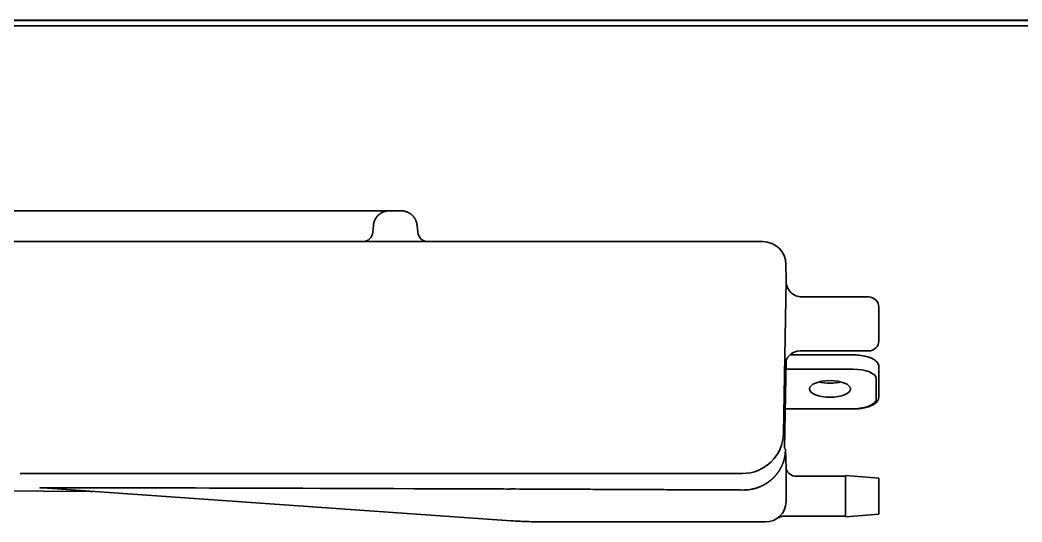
# Model space of a CAD drawing. Extents: x 5987 to 10491, y -672 to 3388.
# Drawn here: x 7641.7 to 7836.5, y 1274.3 to 1371.9 of the extents above; entities that cross this region are included whole.
import ezdxf

# ---------------------------------------------------------------- set-up
doc = ezdxf.new("R2010")
doc.units = 0
doc.header["$LTSCALE"] = 5
doc.layers.add('1', color=7, linetype='CONTINUOUS', true_color=0xffffff)

msp = doc.modelspace()

# ---------------------------------------------------------------- linework, layer by layer
at = {"layer": '1', "color": 7, "linetype": 'Continuous', "lineweight": 35}
for p, q in [((7252.67, 1371.83), (7798.37, 1371.83)), ((7255.34, 1371.93), (8068.41, 1371.93)), ((7826.37, 1371.83), (7798.37, 1371.83)), ((7827.37, 1371.83), (7826.37, 1371.83)), ((7827.37, 1371.83), (8071.67, 1371.83)), ((7829.37, 1371.93), (7829.37, 1371.83)), ((7252.67, 1370.83), (8071.67, 1370.83)), ((7581.67, 1334.83), (7700.46, 1334.83)), ((7700.46, 1334.83), (7713.51, 1334.83)), ((7713.52, 1334.83), (7715.83, 1334.83)), ((7710.31, 1330.65), (7710.43, 1332)), ((7718.92, 1332), (7719.04, 1330.65)), ((7635.05, 1328.83), (7656.3, 1328.83)), ((7657.29, 1328.83), (7679.16, 1328.83)), ((7679.16, 1328.83), (7680.58, 1328.83)), ((7680.58, 1328.83), (7759.48, 1328.83)), ((7759.48, 1328.83), (7760.92, 1328.83)), ((7760.92, 1328.83), (7767.3, 1328.83)), ((7767.3, 1328.83), (7769.9, 1328.83)), ((7769.9, 1328.83), (7782.05, 1328.83)), ((7782.05, 1328.83), (7786.12, 1328.83)), ((7790.62, 1324.4), (7790.67, 1321.43)), ((7790.67, 1321.43), (7790.15, 1291.61)), ((7806.67, 1318.08), (7793.67, 1318.08)), ((7808.67, 1316.08), (7808.67, 1309.58)), ((7803.67, 1306.81), (7791.38, 1306.81)), ((7793.38, 1307.58), (7806.67, 1307.58)), ((7790.36, 1288.66), (7790.66, 1305.84)), ((7803.67, 1304.03), (7790.63, 1304.03)), ((7808.67, 1304.5), (7808.67, 1302.67)), ((7808.17, 1298.17), (7808.17, 1302.21)), ((7808.67, 1302.67), (7808.67, 1298.62)), ((7790.49, 1296.35), (7803.67, 1296.35)), ((7790.49, 1296.3), (7803.67, 1296.3)), ((7790.36, 1288.66), (7790.53, 1288.49)), ((7790.53, 1288.49), (7790.67, 1284.59)), ((7659.49, 1283.75), (7649.65, 1283.75)), ((7680.13, 1283.75), (7659.49, 1283.75)), ((7680.65, 1283.75), (7680.13, 1283.75)), ((7759.45, 1283.75), (7680.65, 1283.75)), ((7759.96, 1283.75), (7759.45, 1283.75)), ((7766.31, 1283.75), (7759.96, 1283.75)), ((7766.31, 1283.75), (7768.88, 1283.75)), ((7780.67, 1283.75), (7768.88, 1283.75)), ((7782.15, 1283.75), (7780.67, 1283.75)), ((7802.17, 1275.33), (7802.17, 1283.33)), ((7808.67, 1282.83), (7802.17, 1283.33)), ((7802.17, 1283.23), (7792.57, 1283.23)), ((7808.67, 1282.83), (7808.67, 1275.83)), ((7631.28, 1280.38), (7655.36, 1280.27)), ((7737.19, 1274.57), (7646.15, 1280.94)), ((7790.65, 1278.26), (7790.67, 1279.33)), ((7802.17, 1275.33), (7808.67, 1275.83)), ((7785.34, 1274.33), (7744.16, 1274.33)), ((7786.34, 1274.33), (7785.34, 1274.33)), ((7786.35, 1274.33), (7786.34, 1274.33)), ((7786.34, 1274.33), (7786.34, 1274.33)), ((7786.57, 1274.33), (7786.45, 1274.33)), ((7786.65, 1274.33), (7786.57, 1274.33)), ((7790.12, 1275.43), (7802.17, 1275.43))]:
    msp.add_line(p, q, dxfattribs=at)
for centre, radius, start, end in [((7708.32, 1330.83), 2, 270, 355), ((7721.03, 1330.83), 2, 185, 270), ((7786.12, 1324.33), 4.5, 1, 90), ((7793.67, 1321.08), 3, 179, 270.3008), ((7806.67, 1316.08), 2, 0, 90), ((7806.67, 1309.58), 2, 270, 0), ((7793.38, 1304.58), 3, 89.968, 179), ((7782.15, 1291.75), 8, 270, 359), ((7792.57, 1285.23), 2, 198.4337, 270.8292), ((7786.65, 1278.33), 4, 270, 359)]:
    msp.add_arc(centre, radius, start, end, dxfattribs=at)
for centre, major_axis, ratio, start_param, end_param in [((7803.67, 1302.21), (4.5, 0), 0.404243, 0, 1.570796), ((7799.17, 1302.93), (4, 0), 0.404243, 4.154656, 4.712387), ((7799.17, 1302.93), (4, 0), 0.404243, 4.712387, 5.270118), ((7803.67, 1298.17), (4.5, 0), 0.404243, 4.712389, 6.283185), ((7829.1, 1280.15), (-183.5, 0.8), 0.001141, 6.093543, 6.300602), ((7645.59, 1272.96), (-0.56, -7.98), 0.966183, 3.141593, 3.209326), ((7829.1, 1280.15), (-183.5, 0.8), 0.001141, 5.255423, 6.093543), ((7829.1, 1280.15), (-183.5, 0.8), 0.001141, 5.237567, 5.255423), ((7743.69, 1277.53), (-182.53, 0.8), 0.017452, 4.709676, 4.748602)]:
    msp.add_ellipse(centre, major_axis=major_axis, ratio=ratio, start_param=start_param, end_param=end_param, dxfattribs=at)
msp.add_ellipse((7799.17, 1300.19), major_axis=(-4, 0), ratio=0.404243, dxfattribs=at)
for points, knots in [([(7710.43, 1332), (7710.43, 1332.01), (7710.43, 1332.02), (7710.43, 1332.05), (7710.43, 1332.08), (7710.44, 1332.11), (7710.44, 1332.14), (7710.44, 1332.16), (7710.45, 1332.19), (7710.45, 1332.22), (7710.46, 1332.25), (7710.46, 1332.27), (7710.47, 1332.3), (7710.47, 1332.33), (7710.48, 1332.35), (7710.48, 1332.38), (7710.49, 1332.4), (7710.49, 1332.43), (7710.5, 1332.46), (7710.51, 1332.48), (7710.51, 1332.51), (7710.52, 1332.53), (7710.53, 1332.56), (7710.53, 1332.58), (7710.54, 1332.61), (7710.55, 1332.63), (7710.56, 1332.65), (7710.56, 1332.68), (7710.57, 1332.7), (7710.58, 1332.73), (7710.59, 1332.75), (7710.6, 1332.77), (7710.6, 1332.79), (7710.61, 1332.82), (7710.62, 1332.84), (7710.63, 1332.86), (7710.64, 1332.89), (7710.65, 1332.91), (7710.66, 1332.93), (7710.67, 1332.95), (7710.68, 1332.97), (7710.68, 1332.99), (7710.69, 1333.02), (7710.7, 1333.04), (7710.71, 1333.06), (7710.72, 1333.08), (7710.73, 1333.1), (7710.74, 1333.12), (7710.75, 1333.14), (7710.76, 1333.16), (7710.77, 1333.18), (7710.78, 1333.2), (7710.8, 1333.22), (7710.81, 1333.24), (7710.82, 1333.25), (7710.83, 1333.27), (7710.84, 1333.29), (7710.85, 1333.31), (7710.86, 1333.33), (7710.87, 1333.35), (7710.88, 1333.36), (7710.89, 1333.38), (7710.9, 1333.4), (7710.91, 1333.42), (7710.93, 1333.43), (7710.94, 1333.45), (7710.95, 1333.47), (7710.96, 1333.48), (7710.97, 1333.5), (7710.98, 1333.52), (7710.99, 1333.53), (7711.01, 1333.55), (7711.02, 1333.56), (7711.03, 1333.58), (7711.04, 1333.59), (7711.05, 1333.61), (7711.06, 1333.62), (7711.07, 1333.64), (7711.09, 1333.65), (7711.1, 1333.67), (7711.11, 1333.68), (7711.12, 1333.7), (7711.13, 1333.71), (7711.14, 1333.72), (7711.15, 1333.74), (7711.17, 1333.75), (7711.18, 1333.76), (7711.19, 1333.78), (7711.2, 1333.79), (7711.21, 1333.8), (7711.22, 1333.82), (7711.24, 1333.83), (7711.25, 1333.84), (7711.26, 1333.85), (7711.27, 1333.86), (7711.28, 1333.88), (7711.29, 1333.89), (7711.3, 1333.9), (7711.31, 1333.91), (7711.33, 1333.92), (7711.34, 1333.93), (7711.35, 1333.94), (7711.36, 1333.96), (7711.37, 1333.97), (7711.38, 1333.98), (7711.39, 1333.99), (7711.4, 1334), (7711.41, 1334.01), (7711.44, 1334.03), (7711.47, 1334.06), (7711.52, 1334.1), (7711.56, 1334.14), (7711.61, 1334.17), (7711.66, 1334.21), (7711.71, 1334.24), (7711.75, 1334.28), (7711.8, 1334.31), (7711.85, 1334.34), (7711.9, 1334.38), (7711.95, 1334.41), (7712.01, 1334.43), (7712.06, 1334.46), (7712.11, 1334.49), (7712.16, 1334.52), (7712.21, 1334.54), (7712.27, 1334.56), (7712.32, 1334.59), (7712.37, 1334.61), (7712.43, 1334.63), (7712.48, 1334.65), (7712.53, 1334.67), (7712.59, 1334.69), (7712.64, 1334.7), (7712.7, 1334.72), (7712.75, 1334.73), (7712.81, 1334.74), (7712.86, 1334.76), (7712.92, 1334.77), (7712.97, 1334.78), (7713.03, 1334.79), (7713.08, 1334.8), (7713.13, 1334.8), (7713.19, 1334.81), (7713.24, 1334.81), (7713.3, 1334.82), (7713.35, 1334.82), (7713.41, 1334.82), (7713.46, 1334.83), (7713.5, 1334.83), (7713.52, 1334.83)], [0, 0, 0, 0, 0.006178, 0.012328, 0.01845, 0.024544, 0.03061, 0.036648, 0.042657, 0.048639, 0.054592, 0.060517, 0.066414, 0.072283, 0.078124, 0.083937, 0.089722, 0.095478, 0.101206, 0.106907, 0.112579, 0.118223, 0.123839, 0.129427, 0.134986, 0.140518, 0.146021, 0.151496, 0.156944, 0.162363, 0.167754, 0.173117, 0.178451, 0.183758, 0.189036, 0.194287, 0.199509, 0.204703, 0.209869, 0.215007, 0.220117, 0.225198, 0.230252, 0.235277, 0.240275, 0.245244, 0.250185, 0.255098, 0.259983, 0.26484, 0.269668, 0.274469, 0.279241, 0.283985, 0.288701, 0.293389, 0.298049, 0.302681, 0.307285, 0.31186, 0.316408, 0.320927, 0.325418, 0.329881, 0.334316, 0.338723, 0.343102, 0.347452, 0.351775, 0.356069, 0.360335, 0.364574, 0.368784, 0.372966, 0.377119, 0.381245, 0.385343, 0.389412, 0.393453, 0.397466, 0.401452, 0.405409, 0.409337, 0.413238, 0.417111, 0.420955, 0.424772, 0.42856, 0.43232, 0.436052, 0.439756, 0.443432, 0.447079, 0.450699, 0.45429, 0.457854, 0.461389, 0.464896, 0.468375, 0.471826, 0.475249, 0.478643, 0.48201, 0.485348, 0.488659, 0.491941, 0.495195, 0.498421, 0.501619, 0.514817, 0.527978, 0.541102, 0.554187, 0.567234, 0.580243, 0.593214, 0.606147, 0.619043, 0.6319, 0.64472, 0.657501, 0.670245, 0.682951, 0.695618, 0.708248, 0.72084, 0.733394, 0.745911, 0.758389, 0.770829, 0.783232, 0.795596, 0.807923, 0.820212, 0.832463, 0.844676, 0.856851, 0.868988, 0.881088, 0.893149, 0.905173, 0.917159, 0.929107, 0.941017, 0.952889, 0.964724, 0.97652, 0.988279, 1, 1, 1, 1]), ([(7715.83, 1334.83), (7715.85, 1334.83), (7715.88, 1334.83), (7715.94, 1334.82), (7715.99, 1334.82), (7716.05, 1334.82), (7716.1, 1334.81), (7716.15, 1334.81), (7716.21, 1334.8), (7716.26, 1334.8), (7716.31, 1334.79), (7716.37, 1334.78), (7716.42, 1334.77), (7716.48, 1334.76), (7716.53, 1334.75), (7716.58, 1334.73), (7716.63, 1334.72), (7716.69, 1334.71), (7716.74, 1334.69), (7716.79, 1334.67), (7716.84, 1334.66), (7716.89, 1334.64), (7716.94, 1334.62), (7716.99, 1334.6), (7717.04, 1334.58), (7717.09, 1334.56), (7717.14, 1334.54), (7717.19, 1334.51), (7717.24, 1334.49), (7717.29, 1334.46), (7717.34, 1334.44), (7717.38, 1334.41), (7717.43, 1334.38), (7717.48, 1334.35), (7717.52, 1334.32), (7717.57, 1334.29), (7717.61, 1334.26), (7717.66, 1334.23), (7717.7, 1334.2), (7717.74, 1334.17), (7717.79, 1334.13), (7717.83, 1334.1), (7717.87, 1334.06), (7717.92, 1334.02), (7717.96, 1333.98), (7718, 1333.94), (7718.04, 1333.91), (7718.08, 1333.87), (7718.11, 1333.83), (7718.15, 1333.79), (7718.18, 1333.75), (7718.22, 1333.7), (7718.25, 1333.66), (7718.28, 1333.62), (7718.31, 1333.58), (7718.35, 1333.54), (7718.37, 1333.5), (7718.4, 1333.46), (7718.43, 1333.42), (7718.46, 1333.38), (7718.48, 1333.34), (7718.5, 1333.3), (7718.53, 1333.26), (7718.55, 1333.22), (7718.57, 1333.18), (7718.59, 1333.14), (7718.61, 1333.1), (7718.63, 1333.06), (7718.65, 1333.02), (7718.67, 1332.98), (7718.68, 1332.94), (7718.7, 1332.9), (7718.72, 1332.86), (7718.73, 1332.83), (7718.74, 1332.79), (7718.76, 1332.75), (7718.77, 1332.71), (7718.78, 1332.68), (7718.79, 1332.64), (7718.8, 1332.61), (7718.81, 1332.57), (7718.82, 1332.54), (7718.83, 1332.5), (7718.84, 1332.47), (7718.85, 1332.44), (7718.86, 1332.4), (7718.86, 1332.37), (7718.87, 1332.34), (7718.88, 1332.31), (7718.88, 1332.28), (7718.89, 1332.25), (7718.89, 1332.22), (7718.9, 1332.19), (7718.9, 1332.16), (7718.91, 1332.13), (7718.91, 1332.1), (7718.91, 1332.08), (7718.92, 1332.05), (7718.92, 1332.02), (7718.92, 1332), (7718.92, 1332)], [0, 0, 0, 0, 0.011799, 0.023598, 0.035396, 0.047195, 0.058994, 0.070793, 0.082592, 0.094391, 0.10619, 0.117989, 0.129789, 0.141588, 0.153387, 0.165186, 0.176986, 0.188785, 0.200585, 0.212384, 0.224184, 0.235984, 0.247783, 0.259583, 0.271383, 0.283183, 0.294983, 0.306784, 0.318584, 0.330384, 0.342185, 0.353985, 0.365786, 0.377587, 0.389388, 0.401189, 0.41299, 0.424791, 0.436592, 0.448394, 0.460195, 0.471997, 0.484606, 0.497091, 0.509454, 0.521694, 0.53381, 0.545804, 0.557675, 0.569423, 0.581047, 0.592549, 0.603928, 0.615183, 0.626316, 0.637326, 0.648213, 0.658976, 0.669617, 0.680135, 0.69053, 0.700802, 0.71095, 0.720976, 0.730879, 0.740659, 0.750316, 0.759849, 0.76926, 0.778548, 0.787713, 0.796755, 0.805674, 0.81447, 0.823143, 0.831693, 0.84012, 0.848424, 0.856605, 0.864663, 0.872598, 0.88041, 0.888099, 0.895665, 0.903108, 0.910428, 0.917626, 0.9247, 0.931651, 0.938479, 0.945185, 0.951767, 0.958227, 0.964563, 0.970777, 0.976867, 0.982835, 0.988679, 0.994401, 1, 1, 1, 1]), ([(7656.3, 1328.83), (7656.31, 1328.83), (7656.32, 1328.83), (7656.34, 1328.83), (7656.36, 1328.83), (7656.4, 1328.83), (7656.46, 1328.83), (7656.53, 1328.83), (7656.59, 1328.83), (7656.61, 1328.83), (7656.65, 1328.83), (7656.69, 1328.83), (7656.74, 1328.83), (7656.78, 1328.83), (7656.81, 1328.83), (7656.88, 1328.83), (7656.97, 1328.83), (7657.08, 1328.83), (7657.18, 1328.83), (7657.24, 1328.83), (7657.29, 1328.83)], [0, 0, 0, 0, 0.0625, 0.0625, 0.125, 0.125, 0.25, 0.375, 0.375, 0.4375, 0.4375, 0.5, 0.5625, 0.5625, 0.625, 0.625, 0.75, 0.875, 0.875, 1, 1, 1, 1]), ([(7808.67, 1304.5), (7808.67, 1304.67), (7808.59, 1305.06), (7808.17, 1305.63), (7807.38, 1306.14), (7806.25, 1306.54), (7804.95, 1306.77), (7804.07, 1306.81), (7803.67, 1306.81)], [0, 0, 0, 0, 0.109797, 0.271731, 0.44945, 0.648429, 0.845644, 1, 1, 1, 1]), ([(7806.15, 1296.61), (7806.48, 1296.68), (7807.2, 1296.9), (7808.02, 1297.36), (7808.56, 1297.97), (7808.66, 1298.41), (7808.67, 1298.62)], [0, 0, 0, 0, 0.223926, 0.530972, 0.795759, 1, 1, 1, 1]), ([(7803.67, 1296.3), (7803.93, 1296.3), (7804.67, 1296.33), (7805.55, 1296.42), (7806.05, 1296.58), (7806.15, 1296.61)], [0, 0, 0, 0, 0.292872, 0.855171, 1, 1, 1, 1]), ([(7788.57, 1283.34), (7788.58, 1283.35), (7788.61, 1283.39), (7788.66, 1283.45), (7788.71, 1283.5), (7788.75, 1283.56), (7788.8, 1283.61), (7788.85, 1283.67), (7788.89, 1283.73), (7788.94, 1283.79), (7788.98, 1283.85), (7789.03, 1283.91), (7789.07, 1283.98), (7789.12, 1284.04), (7789.16, 1284.1), (7789.21, 1284.17), (7789.25, 1284.23), (7789.29, 1284.3), (7789.34, 1284.37), (7789.38, 1284.43), (7789.42, 1284.5), (7789.46, 1284.57), (7789.5, 1284.64), (7789.54, 1284.71), (7789.58, 1284.79), (7789.62, 1284.86), (7789.66, 1284.93), (7789.7, 1285.01), (7789.73, 1285.08), (7789.77, 1285.16), (7789.81, 1285.24), (7789.84, 1285.31), (7789.88, 1285.39), (7789.91, 1285.47), (7789.94, 1285.55), (7789.98, 1285.63), (7790, 1285.69), (7790.02, 1285.74), (7790.03, 1285.76), (7790.03, 1285.78), (7790.04, 1285.8), (7790.05, 1285.82), (7790.06, 1285.85), (7790.07, 1285.87), (7790.08, 1285.89), (7790.08, 1285.92), (7790.09, 1285.94), (7790.1, 1285.97), (7790.11, 1285.99), (7790.12, 1286.02), (7790.13, 1286.04), (7790.13, 1286.07), (7790.14, 1286.1), (7790.15, 1286.12), (7790.16, 1286.15), (7790.17, 1286.18), (7790.18, 1286.2), (7790.19, 1286.23), (7790.19, 1286.26), (7790.2, 1286.29), (7790.21, 1286.32), (7790.22, 1286.34), (7790.23, 1286.37), (7790.24, 1286.4), (7790.24, 1286.43), (7790.25, 1286.46), (7790.26, 1286.49), (7790.27, 1286.52), (7790.28, 1286.56), (7790.28, 1286.59), (7790.29, 1286.62), (7790.3, 1286.65), (7790.31, 1286.68), (7790.32, 1286.72), (7790.32, 1286.75), (7790.33, 1286.78), (7790.34, 1286.82), (7790.35, 1286.85), (7790.35, 1286.89), (7790.36, 1286.92), (7790.37, 1286.96), (7790.37, 1286.99), (7790.38, 1287.03), (7790.39, 1287.06), (7790.39, 1287.1), (7790.4, 1287.14), (7790.41, 1287.17), (7790.41, 1287.21), (7790.42, 1287.25), (7790.43, 1287.29), (7790.43, 1287.32), (7790.44, 1287.36), (7790.44, 1287.4), (7790.45, 1287.44), (7790.45, 1287.48), (7790.46, 1287.52), (7790.46, 1287.56), (7790.47, 1287.6), (7790.47, 1287.64), (7790.48, 1287.68), (7790.48, 1287.73), (7790.48, 1287.77), (7790.49, 1287.81), (7790.49, 1287.85), (7790.49, 1287.89), (7790.5, 1287.94), (7790.5, 1287.98), (7790.5, 1288.03), (7790.5, 1288.07), (7790.51, 1288.11), (7790.51, 1288.16), (7790.51, 1288.19), (7790.51, 1288.2)], [0, 0, 0, 0, 0.011513, 0.023178, 0.034994, 0.046963, 0.059084, 0.071357, 0.083784, 0.096363, 0.109095, 0.12198, 0.13502, 0.148212, 0.161559, 0.17506, 0.188714, 0.202523, 0.216487, 0.230605, 0.244878, 0.259306, 0.273889, 0.288627, 0.30352, 0.318569, 0.333773, 0.349133, 0.364649, 0.38032, 0.396148, 0.412131, 0.428271, 0.444566, 0.461018, 0.477627, 0.494392, 0.498788, 0.503247, 0.50777, 0.512356, 0.517005, 0.521718, 0.526494, 0.531333, 0.536236, 0.541202, 0.546232, 0.551325, 0.556481, 0.561701, 0.566984, 0.572331, 0.57774, 0.583214, 0.58875, 0.59435, 0.600014, 0.605741, 0.611531, 0.617385, 0.623302, 0.629282, 0.635326, 0.641433, 0.647604, 0.653838, 0.660135, 0.666496, 0.67292, 0.679408, 0.685959, 0.692573, 0.699251, 0.705992, 0.712797, 0.719665, 0.726597, 0.733591, 0.74065, 0.747771, 0.754957, 0.762205, 0.769517, 0.776892, 0.784331, 0.791833, 0.799399, 0.807028, 0.814721, 0.822476, 0.830296, 0.838178, 0.846125, 0.854134, 0.862207, 0.870343, 0.878543, 0.886807, 0.895133, 0.903523, 0.911977, 0.920494, 0.929074, 0.937718, 0.946425, 0.955196, 0.96403, 0.972927, 0.981888, 0.990912, 1, 1, 1, 1]), ([(7649.65, 1283.74), (7649.33, 1283.74), (7648.67, 1283.74), (7648.01, 1283.74), (7647.52, 1283.74), (7647.35, 1283.74), (7647.02, 1283.74), (7646.85, 1283.74), (7646.36, 1283.74), (7646.03, 1283.74), (7645.04, 1283.74), (7644.38, 1283.74), (7643.39, 1283.74), (7643.06, 1283.74), (7642.4, 1283.74), (7642.08, 1283.74), (7641.75, 1283.74)], [0, 0, 0, 0, 0.125, 0.25, 0.25, 0.3125, 0.3125, 0.375, 0.375, 0.5, 0.5, 0.75, 0.75, 0.875, 0.875, 1, 1, 1, 1]), ([(7786.34, 1281.55), (7786.35, 1281.56), (7786.37, 1281.57), (7786.41, 1281.59), (7786.44, 1281.61), (7786.47, 1281.63), (7786.5, 1281.65), (7786.53, 1281.66), (7786.57, 1281.68), (7786.6, 1281.7), (7786.63, 1281.72), (7786.66, 1281.74), (7786.69, 1281.76), (7786.72, 1281.78), (7786.75, 1281.8), (7786.78, 1281.82), (7786.81, 1281.84), (7786.84, 1281.85), (7786.88, 1281.87), (7786.91, 1281.89), (7786.93, 1281.91), (7786.96, 1281.93), (7786.99, 1281.95), (7787.02, 1281.97), (7787.05, 1281.99), (7787.08, 1282.01), (7787.11, 1282.03), (7787.14, 1282.05), (7787.17, 1282.07), (7787.2, 1282.09), (7787.22, 1282.11), (7787.25, 1282.14), (7787.28, 1282.16), (7787.31, 1282.18), (7787.34, 1282.2), (7787.36, 1282.22), (7787.39, 1282.24), (7787.42, 1282.26), (7787.45, 1282.28), (7787.47, 1282.3), (7787.5, 1282.32), (7787.53, 1282.34), (7787.55, 1282.37), (7787.58, 1282.39), (7787.6, 1282.41), (7787.63, 1282.43), (7787.66, 1282.45), (7787.68, 1282.47), (7787.71, 1282.49), (7787.73, 1282.52), (7787.76, 1282.54), (7787.78, 1282.56), (7787.81, 1282.58), (7787.83, 1282.6), (7787.86, 1282.62), (7787.88, 1282.65), (7787.91, 1282.67), (7787.93, 1282.69), (7787.95, 1282.71), (7787.98, 1282.73), (7788, 1282.76), (7788.03, 1282.78), (7788.05, 1282.8), (7788.07, 1282.82), (7788.09, 1282.84), (7788.12, 1282.87), (7788.14, 1282.89), (7788.16, 1282.91), (7788.19, 1282.93), (7788.21, 1282.95), (7788.23, 1282.98), (7788.25, 1283), (7788.27, 1283.02), (7788.3, 1283.04), (7788.32, 1283.07), (7788.34, 1283.09), (7788.36, 1283.11), (7788.38, 1283.13), (7788.4, 1283.16), (7788.42, 1283.18), (7788.44, 1283.2), (7788.47, 1283.22), (7788.49, 1283.25), (7788.51, 1283.27), (7788.53, 1283.29), (7788.55, 1283.31), (7788.56, 1283.33), (7788.57, 1283.34)], [0, 0, 0, 0, 0.010767, 0.021553, 0.032348, 0.043154, 0.053969, 0.064796, 0.075635, 0.086486, 0.09735, 0.108227, 0.119118, 0.130024, 0.140945, 0.151882, 0.162835, 0.173805, 0.184792, 0.195797, 0.206821, 0.217864, 0.228926, 0.240008, 0.251111, 0.262236, 0.273382, 0.28455, 0.295741, 0.306956, 0.318194, 0.329457, 0.340744, 0.352057, 0.363396, 0.374761, 0.386153, 0.397572, 0.40902, 0.420495, 0.432, 0.443534, 0.455097, 0.466691, 0.478316, 0.489972, 0.50166, 0.513379, 0.525132, 0.536917, 0.548736, 0.560589, 0.572476, 0.584398, 0.596356, 0.608349, 0.620378, 0.632444, 0.644546, 0.656686, 0.668864, 0.68108, 0.693335, 0.705628, 0.717961, 0.730334, 0.742746, 0.7552, 0.767694, 0.78023, 0.792807, 0.805426, 0.818088, 0.830792, 0.84354, 0.856331, 0.869166, 0.882045, 0.894969, 0.907937, 0.920951, 0.93401, 0.947115, 0.960266, 0.973464, 0.986708, 1, 1, 1, 1]), ([(7790.67, 1284.59), (7790.67, 1284.58), (7790.67, 1284.55), (7790.67, 1284.51), (7790.67, 1284.47), (7790.67, 1284.43), (7790.67, 1284.39), (7790.67, 1284.34), (7790.67, 1284.3), (7790.67, 1284.26), (7790.67, 1284.23), (7790.67, 1284.19), (7790.67, 1284.15), (7790.67, 1284.11), (7790.67, 1284.07), (7790.67, 1284.03), (7790.67, 1283.99), (7790.67, 1283.95), (7790.67, 1283.92), (7790.67, 1283.88), (7790.67, 1283.84), (7790.67, 1283.81), (7790.67, 1283.77), (7790.67, 1283.73), (7790.67, 1283.7), (7790.67, 1283.66), (7790.67, 1283.62), (7790.67, 1283.59), (7790.67, 1283.55), (7790.67, 1283.52), (7790.67, 1283.48), (7790.67, 1283.45), (7790.67, 1283.42), (7790.67, 1283.38), (7790.67, 1283.35), (7790.67, 1283.31), (7790.67, 1283.28), (7790.67, 1283.25), (7790.67, 1283.22), (7790.67, 1283.18), (7790.67, 1283.15), (7790.67, 1283.12), (7790.67, 1283.09), (7790.67, 1283.05), (7790.67, 1283.02), (7790.67, 1282.99), (7790.67, 1282.96), (7790.67, 1282.93), (7790.67, 1282.9), (7790.67, 1282.87), (7790.67, 1282.84), (7790.67, 1282.81), (7790.67, 1282.78), (7790.67, 1282.75), (7790.67, 1282.72), (7790.67, 1282.69), (7790.67, 1282.67), (7790.67, 1282.64), (7790.67, 1282.61), (7790.67, 1282.58), (7790.67, 1282.55), (7790.67, 1282.53), (7790.67, 1282.5), (7790.67, 1282.47), (7790.67, 1282.45), (7790.67, 1282.42), (7790.67, 1282.4), (7790.67, 1282.3), (7790.67, 1282.14), (7790.67, 1281.93), (7790.67, 1281.73), (7790.67, 1281.53), (7790.67, 1281.34), (7790.67, 1281.17), (7790.67, 1281), (7790.67, 1280.84), (7790.67, 1280.73), (7790.67, 1280.65), (7790.67, 1280.6), (7790.67, 1280.56), (7790.67, 1280.51), (7790.67, 1280.47), (7790.67, 1280.43), (7790.67, 1280.38), (7790.67, 1280.34), (7790.67, 1280.3), (7790.67, 1280.26), (7790.67, 1280.22), (7790.67, 1280.19), (7790.67, 1280.15), (7790.67, 1280.11), (7790.67, 1280.08), (7790.67, 1280.04), (7790.67, 1280.01), (7790.67, 1279.98), (7790.67, 1279.94), (7790.67, 1279.91), (7790.67, 1279.88), (7790.67, 1279.85), (7790.67, 1279.82), (7790.67, 1279.8), (7790.67, 1279.77), (7790.67, 1279.74), (7790.67, 1279.72), (7790.67, 1279.69), (7790.67, 1279.67), (7790.67, 1279.65), (7790.67, 1279.62), (7790.67, 1279.6), (7790.67, 1279.58), (7790.67, 1279.56), (7790.67, 1279.54), (7790.67, 1279.52), (7790.67, 1279.51), (7790.67, 1279.49), (7790.67, 1279.47), (7790.67, 1279.46), (7790.67, 1279.44), (7790.67, 1279.43), (7790.67, 1279.42), (7790.67, 1279.41), (7790.67, 1279.39), (7790.67, 1279.38), (7790.67, 1279.38), (7790.67, 1279.37), (7790.67, 1279.36), (7790.67, 1279.35), (7790.67, 1279.35), (7790.67, 1279.34), (7790.67, 1279.34), (7790.67, 1279.33), (7790.67, 1279.33), (7790.67, 1279.33), (7790.67, 1279.33), (7790.67, 1279.33), (7790.67, 1279.33)], [0, 0, 0, 0, 0.004535, 0.009052, 0.013554, 0.018038, 0.022506, 0.026957, 0.031391, 0.035808, 0.040209, 0.044593, 0.04896, 0.05331, 0.057644, 0.06196, 0.06626, 0.070543, 0.074808, 0.079057, 0.083289, 0.087503, 0.091701, 0.095881, 0.100044, 0.104189, 0.108318, 0.112429, 0.116522, 0.120598, 0.124657, 0.128697, 0.13272, 0.136726, 0.140713, 0.144683, 0.148635, 0.152568, 0.156484, 0.160381, 0.164261, 0.168122, 0.171964, 0.175789, 0.179594, 0.183382, 0.18715, 0.1909, 0.194631, 0.198343, 0.202036, 0.205711, 0.209366, 0.213002, 0.216619, 0.220216, 0.223795, 0.227353, 0.230892, 0.234412, 0.237912, 0.241392, 0.244853, 0.248293, 0.251714, 0.255114, 0.258494, 0.261855, 0.291552, 0.320855, 0.349763, 0.378272, 0.40638, 0.434081, 0.461372, 0.488249, 0.514707, 0.523357, 0.531995, 0.540622, 0.549237, 0.55784, 0.566433, 0.575015, 0.583585, 0.592146, 0.600696, 0.609235, 0.617765, 0.626284, 0.634794, 0.643294, 0.651784, 0.660266, 0.668737, 0.6772, 0.685654, 0.694098, 0.702534, 0.710961, 0.71938, 0.72779, 0.736192, 0.744585, 0.75297, 0.761348, 0.769717, 0.778079, 0.786432, 0.794779, 0.803117, 0.811449, 0.819773, 0.828089, 0.836399, 0.844702, 0.852998, 0.861287, 0.869569, 0.877845, 0.886115, 0.894379, 0.902636, 0.910887, 0.919133, 0.927372, 0.935607, 0.943835, 0.952059, 0.960277, 0.968491, 0.9767, 0.984904, 0.993103, 1, 1, 1, 1]), ([(7783.89, 1280.68), (7783.91, 1280.68), (7783.94, 1280.69), (7784, 1280.7), (7784.06, 1280.71), (7784.11, 1280.72), (7784.17, 1280.73), (7784.23, 1280.75), (7784.28, 1280.76), (7784.34, 1280.77), (7784.4, 1280.79), (7784.45, 1280.8), (7784.51, 1280.82), (7784.56, 1280.83), (7784.62, 1280.85), (7784.67, 1280.86), (7784.73, 1280.88), (7784.78, 1280.9), (7784.84, 1280.91), (7784.89, 1280.93), (7784.95, 1280.95), (7785, 1280.97), (7785.05, 1280.98), (7785.11, 1281), (7785.16, 1281.02), (7785.22, 1281.04), (7785.27, 1281.06), (7785.32, 1281.08), (7785.37, 1281.1), (7785.43, 1281.12), (7785.48, 1281.14), (7785.53, 1281.17), (7785.58, 1281.19), (7785.64, 1281.21), (7785.69, 1281.23), (7785.74, 1281.25), (7785.79, 1281.28), (7785.84, 1281.3), (7785.89, 1281.33), (7785.94, 1281.35), (7785.99, 1281.37), (7786.04, 1281.4), (7786.09, 1281.42), (7786.14, 1281.45), (7786.19, 1281.48), (7786.24, 1281.5), (7786.29, 1281.53), (7786.33, 1281.55), (7786.34, 1281.55), (7786.34, 1281.55)], [0, 0, 0, 0, 0.02208, 0.044097, 0.066054, 0.087954, 0.109801, 0.131597, 0.153346, 0.175051, 0.196716, 0.218342, 0.239935, 0.261497, 0.28303, 0.30454, 0.326029, 0.3475, 0.368957, 0.390403, 0.411841, 0.433275, 0.454709, 0.476145, 0.497586, 0.519038, 0.540501, 0.561981, 0.58348, 0.605002, 0.62655, 0.648127, 0.669737, 0.691383, 0.713068, 0.734795, 0.756568, 0.77839, 0.800264, 0.822194, 0.844181, 0.866231, 0.888345, 0.910526, 0.932778, 0.955105, 0.977507, 0.99999, 1, 1, 1, 1]), ([(7782.4, 1280.54), (7782.57, 1280.54), (7782.9, 1280.55), (7783.39, 1280.59), (7783.72, 1280.64), (7783.89, 1280.68)], [0, 0, 0, 0, 0.333339, 0.666677, 1, 1, 1, 1]), ([(7744.16, 1274.33), (7743.58, 1274.33), (7743, 1274.33), (7741.84, 1274.35), (7741.26, 1274.37), (7740.09, 1274.41), (7739.51, 1274.43), (7738.35, 1274.49), (7737.77, 1274.53), (7737.19, 1274.57)], [0, 0, 0, 0, 0.25, 0.25, 0.5, 0.5, 0.75, 0.75, 1, 1, 1, 1]), ([(7788.98, 1275.07), (7788.98, 1275.07), (7788.98, 1275.07), (7788.98, 1275.07), (7788.99, 1275.08), (7788.99, 1275.08), (7789, 1275.09), (7789.02, 1275.1), (7789.1, 1275.15), (7789.26, 1275.24), (7789.6, 1275.37), (7789.91, 1275.45), (7790.11, 1275.43), (7790.12, 1275.42)], [0, 0, 0, 0, 0.089269, 0.112892, 0.123556, 0.130573, 0.13747, 0.154121, 0.187997, 0.339659, 0.549052, 0.992981, 1, 1, 1, 1])]:
    msp.add_open_spline(points, degree=3, knots=knots, dxfattribs=at)
for points in [[(7655.36, 1280.27), (7655.63, 1280.27)], [(7655.91, 1280.25), (7655.63, 1280.27)], [(7744.2, 1280.71), (7782.4, 1280.54)]]:
    msp.add_open_spline(points, degree=1, dxfattribs=at)

doc.saveas('drawing.dxf')
